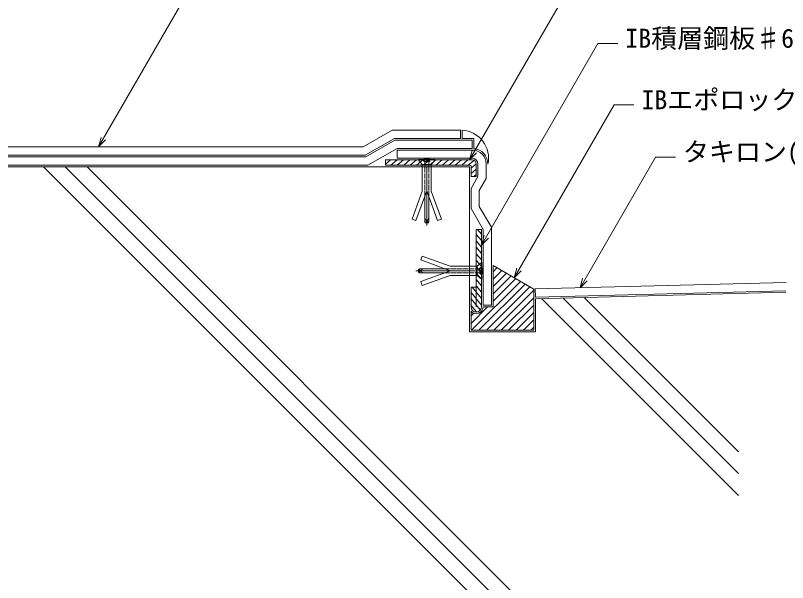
# Model space of a CAD drawing. Units: millimetres, scale not verified. Extents: x -742 to 742, y -525 to 525.
# Drawn here: x 31.7 to 499.3, y -181.5 to 162 of the extents above; entities that cross this region are included whole.
import ezdxf
from ezdxf.enums import TextEntityAlignment as Align

# ---------------------------------------------------------------- set-up
doc = ezdxf.new("R2010")
doc.units = ezdxf.units.MM
doc.header["$LTSCALE"] = 2
doc.linetypes.add('DASHED1', pattern=[1.8, 1.2, -0.6])
doc.linetypes.add('LONG_CHAIN', pattern=[21, 18, -1, 1, -1])
for name, color, linetype, lineweight in [('0-3_文字', 5, 'Continuous', 9), ('0-7_躯体', 7, 'Continuous', 9), ('0-8_IBｼｰﾄ', 7, 'Continuous', 9), ('0-9_シーリング(IBｼﾘｺｰﾝ)', 7, 'Continuous', 9), ('0-A_部材(積層鋼板)', 4, 'Continuous', 9), ('0-B_実線', 6, 'Continuous', 9), ('0-C_部材(ﾋﾞｽ類)', 7, 'Continuous', 9), ('0-D_中心線', 2, 'LONG_CHAIN', 9), ('0-E_寸法線', 7, 'Continuous', 9)]:
    doc.layers.add(name, color=color, linetype=linetype, lineweight=lineweight)
doc.styles.add('ＭＳ ゴシック', font='')
doc.styles.get('ＭＳ ゴシック').set_extended_font_data('MS Gothic')

msp = doc.modelspace()

# ---------------------------------------------------------------- linework, layer by layer
at = {"layer": '0-7_躯体'}
for p, q in [((432.183, -313.202), (48.635, 70.346)), ((445.383, -313.202), (61.834, 70.346)), ((458.582, -313.202), (75.034, 70.346)), ((346.598, -9.654), (498.251, -5.683)), ((469.55, -115.486), (363.281, -9.217)), ((469.55, -102.287), (376.144, -8.88)), ((346.598, -29.654), (346.598, -9.654)), ((469.55, -128.685), (350.419, -9.554)), ((306.598, -29.654), (346.598, -29.654))]:
    msp.add_line(p, q, dxfattribs=at)
msp.add_lwpolyline([(-68.402, -139.654), (-68.402, 70.346), (306.598, 70.346), (306.598, -29.654)], dxfattribs=at)
at = {"layer": '0-8_IBｼｰﾄ'}
for p, q in [((261.425, 86.513), (243.815, 76.346)), ((308.264, 86.513), (261.425, 86.513)), ((308.264, 81.513), (308.264, 86.513)), ((262.764, 81.513), (245.155, 71.346)), ((308.264, 81.513), (262.764, 81.513)), ((308.264, 80.513), (262.764, 80.513)), ((262.764, 75.513), (262.764, 80.513)), ((-5.62, 76.346), (243.815, 76.346)), ((308.264, 75.513), (262.764, 75.513)), ((-6.96, 71.346), (245.155, 71.346)), ((311.764, 64.513), (311.764, 72.013)), ((316.764, 63.173), (316.764, 72.013)), ((311.764, 64.513), (307.598, 57.296)), ((316.764, 63.173), (312.598, 55.956)), ((307.598, 57.296), (307.598, 45.048)), ((312.598, 55.956), (312.598, 46.387)), ((312.598, 46.387), (319.931, 33.686)), ((319.931, 33.686), (319.931, -13.487)), ((314.931, -13.487), (319.931, -13.487))]:
    msp.add_line(p, q, dxfattribs=at)
msp.add_lwpolyline([(307.598, 45.048), (314.931, 32.346), (314.931, -13.487)], dxfattribs=at)
for radius in [8.5, 3.5]:
    msp.add_arc((308.264, 72.013), radius, 0, 90, dxfattribs=at)
at = {"layer": '0-9_シーリング(IBｼﾘｺｰﾝ)'}
for p, q in [((345.598, -3.698), (320.931, 10.543)), ((320.931, 10.543), (320.931, -14.487)), ((320.931, 6.819), (323.292, 9.18)), ((320.931, 2.329), (326.138, 7.537)), ((320.931, -2.161), (328.985, 5.893)), ((307.908, -28.654), (337.525, 0.963)), ((320.931, -6.651), (331.832, 4.25)), ((320.931, -11.141), (334.678, 2.606)), ((312.398, -28.654), (340.372, -0.681)), ((316.889, -28.654), (343.218, -2.324)), ((321.379, -28.654), (345.598, -4.435)), ((345.598, -28.654), (345.598, -3.698)), ((325.869, -28.654), (345.598, -8.925)), ((330.359, -28.654), (345.598, -13.415)), ((307.598, -24.475), (317.585, -14.487)), ((307.598, -17.195), (307.598, -28.654)), ((307.598, -19.984), (309.313, -18.269)), ((314.931, -14.487), (320.931, -14.487)), ((334.849, -28.654), (345.598, -17.906)), ((339.339, -28.654), (345.598, -22.396)), ((343.829, -28.654), (345.598, -26.886)), ((307.598, -28.654), (345.598, -28.654))]:
    msp.add_line(p, q, dxfattribs=at)
msp.add_arc((310.764, -14.487), 4.167, 220.5358, 0, dxfattribs=at)
at = {"layer": '0-A_部材(積層鋼板)', "color": 7}
for p, q in [((308.264, 74.513), (255.764, 74.513)), ((307.598, 64.513), (307.598, 70.556)), ((310.764, 64.513), (310.764, 72.013)), ((307.598, 64.513), (310.764, 64.513))]:
    msp.add_line(p, q, dxfattribs=at)
at = {"layer": '0-A_部材(積層鋼板)'}
for p, q in [((255.764, 71.912), (258.883, 74.513)), ((258.989, 71.346), (262.788, 74.513)), ((262.893, 71.346), (266.692, 74.513)), ((266.798, 71.346), (270.596, 74.513)), ((270.702, 71.346), (274.5, 74.513)), ((274.606, 71.346), (278.405, 74.513)), ((282.414, 71.346), (286.213, 74.513)), ((286.319, 71.346), (290.117, 74.513)), ((290.223, 71.346), (294.021, 74.513)), ((294.127, 71.346), (297.926, 74.513)), ((298.031, 71.346), (301.83, 74.513)), ((301.936, 71.346), (305.734, 74.513)), ((305.84, 71.346), (309.182, 74.132)), ((307.598, 69.557), (310.708, 72.149)), ((307.598, 66.302), (310.764, 68.942)), ((309.356, 64.513), (310.764, 65.687)), ((310.764, 29.434), (313.931, 25.635)), ((311.592, 32.346), (313.931, 29.54)), ((310.764, 25.53), (313.931, 21.731)), ((310.764, 21.626), (313.931, 17.827)), ((310.764, 17.721), (313.931, 13.923)), ((310.764, 13.817), (313.931, 10.019)), ((310.764, 6.009), (313.931, 2.21)), ((310.764, 2.104), (313.931, -1.694)), ((308.222, -2.654), (313.931, -9.502)), ((310.764, -1.8), (313.931, -5.598)), ((307.598, -5.81), (313.931, -13.407)), ((307.598, -9.714), (313.15, -16.374)), ((307.598, -13.618), (310.911, -17.593))]:
    msp.add_line(p, q, dxfattribs=at)
at = {"layer": '0-A_部材(積層鋼板)', "color": 7}
for points in [[(306.808, 71.346), (255.764, 71.346), (255.764, 74.513)], [(310.764, -14.487), (310.764, 32.346), (313.931, 32.346), (313.931, -14.487)], [(307.598, -14.487), (307.598, -2.654), (310.764, -2.654)]]:
    msp.add_lwpolyline(points, dxfattribs=at)
at = {"layer": '0-A_部材(積層鋼板)'}
for points in [[(278.51, 71.346), (280.764, 73.225), (282.309, 74.513)], [(310.764, 9.913), (312.904, 7.346), (313.931, 6.114)]]:
    msp.add_lwpolyline(points, dxfattribs=at)
at = {"layer": '0-A_部材(積層鋼板)', "color": 7}
for centre, radius, start, end in [((306.808, 70.556), 0.789, 0, 90), ((308.264, 72.013), 2.5, 0, 90), ((310.764, -14.487), 3.167, 180, 0)]:
    msp.add_arc(centre, radius, start, end, dxfattribs=at)
at = {"layer": '0-B_実線'}
for p, q in [((301.264, 87.513), (301.264, 92.513)), ((302.264, 87.513), (302.264, 92.513)), ((261.157, 87.513), (243.547, 77.346)), ((301.264, 87.513), (261.157, 87.513)), ((-4.012, 82.346), (242.208, 82.346)), ((-5.352, 77.346), (243.547, 77.346)), ((346.441, -3.656), (498.408, 0.323)), ((346.571, -8.654), (346.441, -3.656)), ((346.571, -8.654), (498.277, -4.682))]:
    msp.add_line(p, q, dxfattribs=at)
for points in [[(301.264, 92.513), (259.817, 92.513), (242.208, 82.346)], [(309.264, 81.46), (309.264, 87.513), (302.264, 87.513)]]:
    msp.add_lwpolyline(points, dxfattribs=at)
for centre, radius, start, end in [((301.264, 75.647), 16.895, 347.57885, 86.60683), ((308.264, 72.013), 9.5, 0, 83.95767)]:
    msp.add_arc(centre, radius, start, end, dxfattribs=at)
at = {"layer": '0-C_部材(ﾋﾞｽ類)'}
for p, q in [((278.964, 74.947), (282.564, 74.947)), ((278.964, 74.697), (278.964, 74.947)), ((282.564, 74.697), (282.564, 74.947)), ((275.764, 74.513), (278.014, 71.801)), ((285.764, 74.513), (275.764, 74.513)), ((278.014, 55.616), (278.014, 71.801)), ((283.514, 71.801), (278.014, 71.801)), ((285.764, 74.513), (285.764, 74.697)), ((278.014, 55.616), (271.845, 38.666)), ((280.514, 55.175), (274.194, 37.811)), ((279.514, 52.428), (279.514, 36.953)), ((279.564, 52.565), (279.564, 39.406)), ((281.014, 55.175), (287.334, 37.811)), ((281.964, 52.565), (281.964, 39.406)), ((282.014, 52.428), (282.014, 36.953)), ((283.514, 55.616), (289.684, 38.666)), ((274.194, 37.811), (271.845, 38.666)), ((280.764, 36.953), (279.564, 39.406)), ((280.764, 36.953), (281.964, 39.406)), ((287.334, 37.811), (289.684, 38.666)), ((282.014, 36.953), (279.514, 36.953)), ((279.964, 36.443), (279.514, 36.953)), ((281.564, 36.443), (279.964, 36.443)), ((282.014, 36.953), (281.564, 36.443)), ((277.23, 13.916), (278.085, 16.265)), ((295.034, 10.096), (278.085, 16.265)), ((294.593, 7.596), (277.23, 13.916)), ((295.034, 10.096), (311.22, 10.096)), ((313.931, 12.346), (311.22, 10.096)), ((311.22, 4.596), (311.22, 10.096)), ((313.931, 2.346), (313.931, 12.346)), ((275.862, 8.146), (276.371, 8.596)), ((275.862, 6.546), (275.862, 8.146)), ((276.371, 6.096), (275.862, 6.546)), ((276.371, 6.096), (276.371, 8.596)), ((291.846, 8.596), (276.371, 8.596)), ((276.371, 7.346), (278.825, 8.546)), ((276.371, 7.346), (278.825, 6.146)), ((291.846, 6.096), (276.371, 6.096)), ((294.593, 7.096), (277.23, 0.776)), ((291.983, 8.546), (278.825, 8.546)), ((291.983, 6.146), (278.825, 6.146)), ((314.115, 9.146), (314.365, 9.146)), ((314.115, 5.546), (314.365, 5.546)), ((314.365, 9.146), (314.365, 5.546)), ((277.23, 0.776), (278.085, -1.573)), ((295.034, 4.596), (278.085, -1.573)), ((313.931, 2.346), (314.115, 2.346))]:
    msp.add_line(p, q, dxfattribs=at)
at = {"layer": '0-C_部材(ﾋﾞｽ類)', "color": 134, "linetype": 'DASHED1'}
for p, q in [((278.819, 74.697), (278.819, 73.873)), ((282.564, 74.123), (278.964, 74.123)), ((281.964, 73.549), (279.564, 73.549)), ((279.564, 73.549), (279.564, 52.565)), ((281.964, 73.549), (282.564, 74.123)), ((281.964, 73.549), (281.964, 52.565)), ((282.564, 74.697), (282.564, 74.123)), ((282.709, 74.697), (282.709, 73.873)), ((312.968, 8.546), (291.983, 8.546)), ((312.968, 6.146), (291.983, 6.146)), ((312.968, 6.146), (312.968, 8.546)), ((312.968, 6.146), (313.542, 5.546)), ((314.115, 9.291), (313.292, 9.291)), ((314.115, 5.401), (313.292, 5.401)), ((313.542, 5.546), (313.542, 9.146)), ((314.115, 5.546), (313.542, 5.546))]:
    msp.add_line(p, q, dxfattribs=at)
at = {"layer": '0-C_部材(ﾋﾞｽ類)', "color": 4}
for p, q in [((281.014, 58.675), (280.514, 58.675)), ((281.014, 55.175), (280.514, 55.175)), ((294.593, 7.096), (294.593, 7.596)), ((298.093, 7.096), (298.093, 7.596))]:
    msp.add_line(p, q, dxfattribs=at)
at = {"layer": '0-C_部材(ﾋﾞｽ類)'}
for points in [[(275.764, 74.513), (275.764, 74.697), (285.764, 74.697)], [(285.764, 74.513), (283.514, 71.801), (283.514, 55.616)], [(313.931, 12.346), (314.115, 12.346), (314.115, 2.346)], [(313.931, 2.346), (311.22, 4.596), (295.034, 4.596)]]:
    msp.add_lwpolyline(points, dxfattribs=at)
at = {"layer": '0-C_部材(ﾋﾞｽ類)', "color": 134, "linetype": 'DASHED1'}
for points in [[(279.514, 52.428), (279.514, 73.257), (278.819, 73.873)], [(279.564, 73.549), (278.964, 74.123), (278.964, 74.697)], [(282.014, 52.428), (282.014, 73.257), (282.709, 73.873)], [(291.846, 8.596), (312.675, 8.596), (313.292, 9.291)], [(291.846, 6.096), (312.675, 6.096), (313.292, 5.401)], [(312.968, 8.546), (313.542, 9.146), (314.115, 9.146)]]:
    msp.add_lwpolyline(points, dxfattribs=at)
at = {"layer": '0-D_中心線'}
for p, q in [((280.764, 34.758), (280.764, 76.558)), ((274.176, 7.346), (315.976, 7.346))]:
    msp.add_line(p, q, dxfattribs=at)
at = {"layer": '0-E_寸法線'}
for points in [[(82.001, 82.346), (134.969, 174.091), (146.969, 174.091)], [(306.657, 74.513), (364.767, 175.162), (376.767, 175.162)], [(313.931, 22.899), (384.434, 145.015), (396.434, 145.015)], [(333.777, 3.127), (394.198, 107.781), (406.198, 107.781)], [(86.243, 86.589), (82.001, 82.346), (83.553, 88.141)], [(310.9, 78.755), (306.657, 74.513), (308.21, 80.308)], [(373.625, -2.944), (419.346, 76.249), (431.346, 76.249)], [(318.174, 27.141), (313.931, 22.899), (315.484, 28.694)], [(338.019, 7.369), (333.777, 3.127), (335.33, 8.922)], [(377.867, 1.298), (373.625, -2.944), (375.178, 2.851)]]:
    msp.add_lwpolyline(points, dxfattribs=at)

# ---------------------------------------------------------------- texts
at = {"layer": '0-3_文字', "color": 7, "style": 'ＭＳ ゴシック'}
for s, p in [('IB積層鋼板♯60', (400.974, 138.956)), ('IBエポロックEP-30', (410.739, 101.722)), ('タキロン(プールサイド部)', (435.887, 70.19))]:
    msp.add_text(s, height=11.54, dxfattribs=at).set_placement(p, align=Align.BOTTOM_LEFT)

doc.saveas('drawing.dxf')
